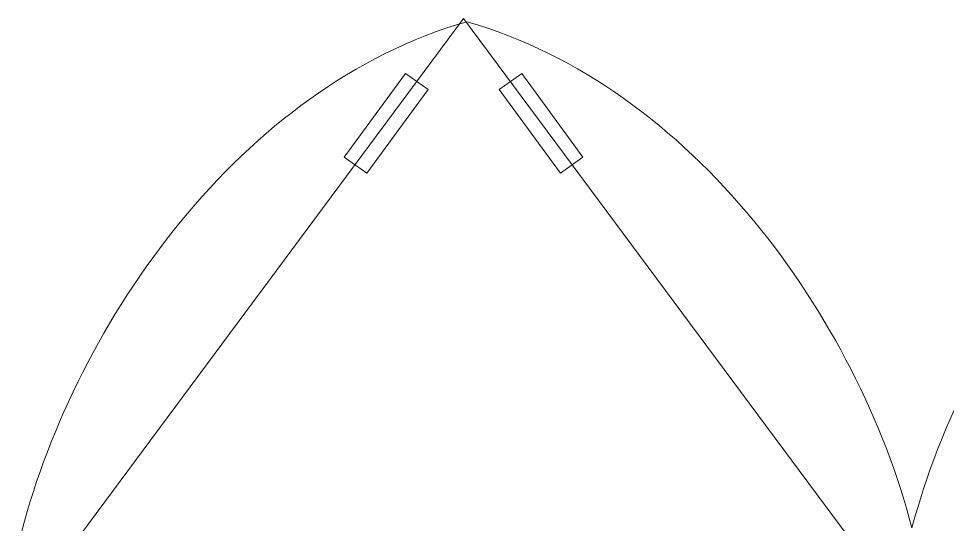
# Model space of a CAD drawing. Header units: centimetres. Extents: x -7.5 to 7.8, y -10.4 to 9.5.
# Drawn here: x -7.46 to 0.16, y 5.35 to 9.5 of the extents above; entities that cross this region are included whole.
import ezdxf

# ---------------------------------------------------------------- set-up
doc = ezdxf.new("R2010")
doc.units = ezdxf.units.CM
doc.header["$MEASUREMENT"] = 0
doc.layers.add('Layer 1', color=7, linetype='Continuous')

msp = doc.modelspace()

# ---------------------------------------------------------------- linework, layer by layer
at = {"layer": 'Layer 1', "color": 240, "lineweight": 13}
msp.add_open_spline([(-7.43479, -2.75167), (-7.43479, -2.75167), (7.14375, -2.75167), (7.14375, -2.75167), (7.14375, -2.75167), (7.14375, -2.75167), (7.14375, 4.57729), (7.14375, 4.57729), (7.14375, 4.57729), (7.14375, 4.57729), (3.4925, 9.49854), (3.4925, 9.49854), (3.4925, 9.49854), (3.4925, 9.49854), (-0.15875, 4.57729), (-0.15875, 4.57729), (-0.15875, 4.57729), (-0.15875, 4.57729), (-3.81, 9.49854), (-3.81, 9.49854), (-3.81, 9.49854), (-3.81, 9.49854), (-7.46125, 4.57729), (-7.46125, 4.57729), (-7.46125, 4.57729), (-7.46125, 4.57729), (7.14375, 4.57729), (7.14375, 4.57729)], degree=3, knots=[0, 0, 0, 0, 0.125, 0.125, 0.125, 0.125, 0.25, 0.25, 0.25, 0.25, 0.375, 0.375, 0.375, 0.375, 0.5, 0.5, 0.5, 0.5, 0.625, 0.625, 0.625, 0.625, 0.75, 0.75, 0.75, 0.75, 1, 1, 1, 1], dxfattribs=at)
at = {"layer": 'Layer 1', "color": 254, "lineweight": 13}
msp.add_open_spline([(7.14375, -2.75167), (7.14375, -2.75167), (7.77875, -2.06375), (7.77875, -2.06375), (7.77875, -2.06375), (7.77875, -2.06375), (7.77875, 3.88937), (7.77875, 3.88937), (7.77875, 3.88937), (7.77875, 3.88937), (7.17021, 4.57729), (7.17021, 4.57729), (7.17021, 4.57729), (7.17021, 4.57729), (7.17021, 5.31812), (7.17021, 5.31812), (7.17021, 5.31812), (6.72042, 7.03791), (5.37104, 8.94291), (3.51896, 9.47208), (3.51896, 9.47208), (1.66688, 8.94291), (0.3175, 7.01145), (-0.13229, 5.31812), (-0.13229, 5.31812), (-0.58208, 7.03791), (-1.93146, 8.94291), (-3.78354, 9.47208), (-3.78354, 9.47208), (-5.63562, 8.94291), (-6.985, 7.01145), (-7.43479, 5.29166), (-7.43479, 5.29166), (-7.43479, 5.29166), (-7.40833, 4.49791), (-7.40833, 4.49791), (-7.40833, 4.49791), (-7.40833, 4.49791), (-7.40833, -2.77813), (-7.40833, -2.77813), (-7.40833, -2.77813), (-7.40833, -2.77813), (-7.40833, -7.88459), (-7.40833, -7.88459), (-7.40833, -7.88459), (-7.40833, -7.88459), (-5.37104, -7.80522), (-5.37104, -7.80522), (-5.37104, -7.80522), (-5.37104, -7.80522), (-5.37104, -6.42939), (-5.37104, -6.42939), (-5.37104, -6.42939), (-5.37104, -6.42939), (-2.2225, -6.42939), (-2.2225, -6.42939), (-2.2225, -6.42939), (-2.2225, -6.42939), (-2.16958, -7.85814), (-2.16958, -7.85814), (-2.16958, -7.85814), (-2.16958, -7.85814), (-0.07937, -7.83168), (-0.07937, -7.83168), (-0.07937, -7.83168), (-0.07937, -7.83168), (-0.07937, -2.77814), (-0.07937, -2.77814), (-0.07937, -2.77814), (-0.07937, -2.77814), (3.59834, -4.65668), (3.59834, -4.65668), (3.59834, -4.65668), (3.59834, -4.65668), (2.69876, -6.42939), (2.69876, -6.42939), (2.69876, -6.42939), (2.69876, -6.42939), (7.19668, -6.42939), (7.19668, -6.42939), (7.19668, -6.42939), (7.19668, -6.42939), (7.19668, -2.77814), (7.19668, -2.77814), (7.19668, -2.77814), (7.19668, -2.77814), (7.14375, -2.75167), (7.14375, -2.75167)], degree=3, knots=[0, 0, 0, 0, 0.0434783, 0.0434783, 0.0434783, 0.0434783, 0.0869565, 0.0869565, 0.0869565, 0.0869565, 0.1304348, 0.1304348, 0.1304348, 0.1304348, 0.173913, 0.173913, 0.173913, 0.173913, 0.2173913, 0.2173913, 0.2173913, 0.2173913, 0.2608696, 0.2608696, 0.2608696, 0.2608696, 0.3043478, 0.3043478, 0.3043478, 0.3043478, 0.3478261, 0.3478261, 0.3478261, 0.3478261, 0.3913043, 0.3913043, 0.3913043, 0.3913043, 0.4347826, 0.4347826, 0.4347826, 0.4347826, 0.4782609, 0.4782609, 0.4782609, 0.4782609, 0.5217391, 0.5217391, 0.5217391, 0.5217391, 0.5652174, 0.5652174, 0.5652174, 0.5652174, 0.6086957, 0.6086957, 0.6086957, 0.6086957, 0.6521739, 0.6521739, 0.6521739, 0.6521739, 0.6956522, 0.6956522, 0.6956522, 0.6956522, 0.7391304, 0.7391304, 0.7391304, 0.7391304, 0.7826087, 0.7826087, 0.7826087, 0.7826087, 0.826087, 0.826087, 0.826087, 0.826087, 0.8695652, 0.8695652, 0.8695652, 0.8695652, 0.9130435, 0.9130435, 0.9130435, 0.9130435, 1, 1, 1, 1], dxfattribs=at)
at = {"layer": 'Layer 1', "color": 250, "lineweight": 13}
for points in [[(-4.78896, 8.36083), (-4.78896, 8.36083), (-4.60375, 8.22854), (-4.60375, 8.22854), (-4.60375, 8.22854), (-4.60375, 8.22854), (-4.10104, 8.91646), (-4.10104, 8.91646), (-4.10104, 8.91646), (-4.10104, 8.91646), (-4.28625, 9.04875), (-4.28625, 9.04875), (-4.28625, 9.04875), (-4.28625, 9.04875), (-4.78896, 8.36083), (-4.78896, 8.36083)], [(-2.83104, 8.36083), (-2.83104, 8.36083), (-3.01625, 8.22854), (-3.01625, 8.22854), (-3.01625, 8.22854), (-3.01625, 8.22854), (-3.51896, 8.91646), (-3.51896, 8.91646), (-3.51896, 8.91646), (-3.51896, 8.91646), (-3.33375, 9.04875), (-3.33375, 9.04875), (-3.33375, 9.04875), (-3.33375, 9.04875), (-2.83104, 8.36083), (-2.83104, 8.36083)]]:
    msp.add_open_spline(points, degree=3, knots=[0, 0, 0, 0, 0.2, 0.2, 0.2, 0.2, 0.4, 0.4, 0.4, 0.4, 0.6, 0.6, 0.6, 0.6, 1, 1, 1, 1], dxfattribs=at)

doc.saveas('drawing.dxf')
